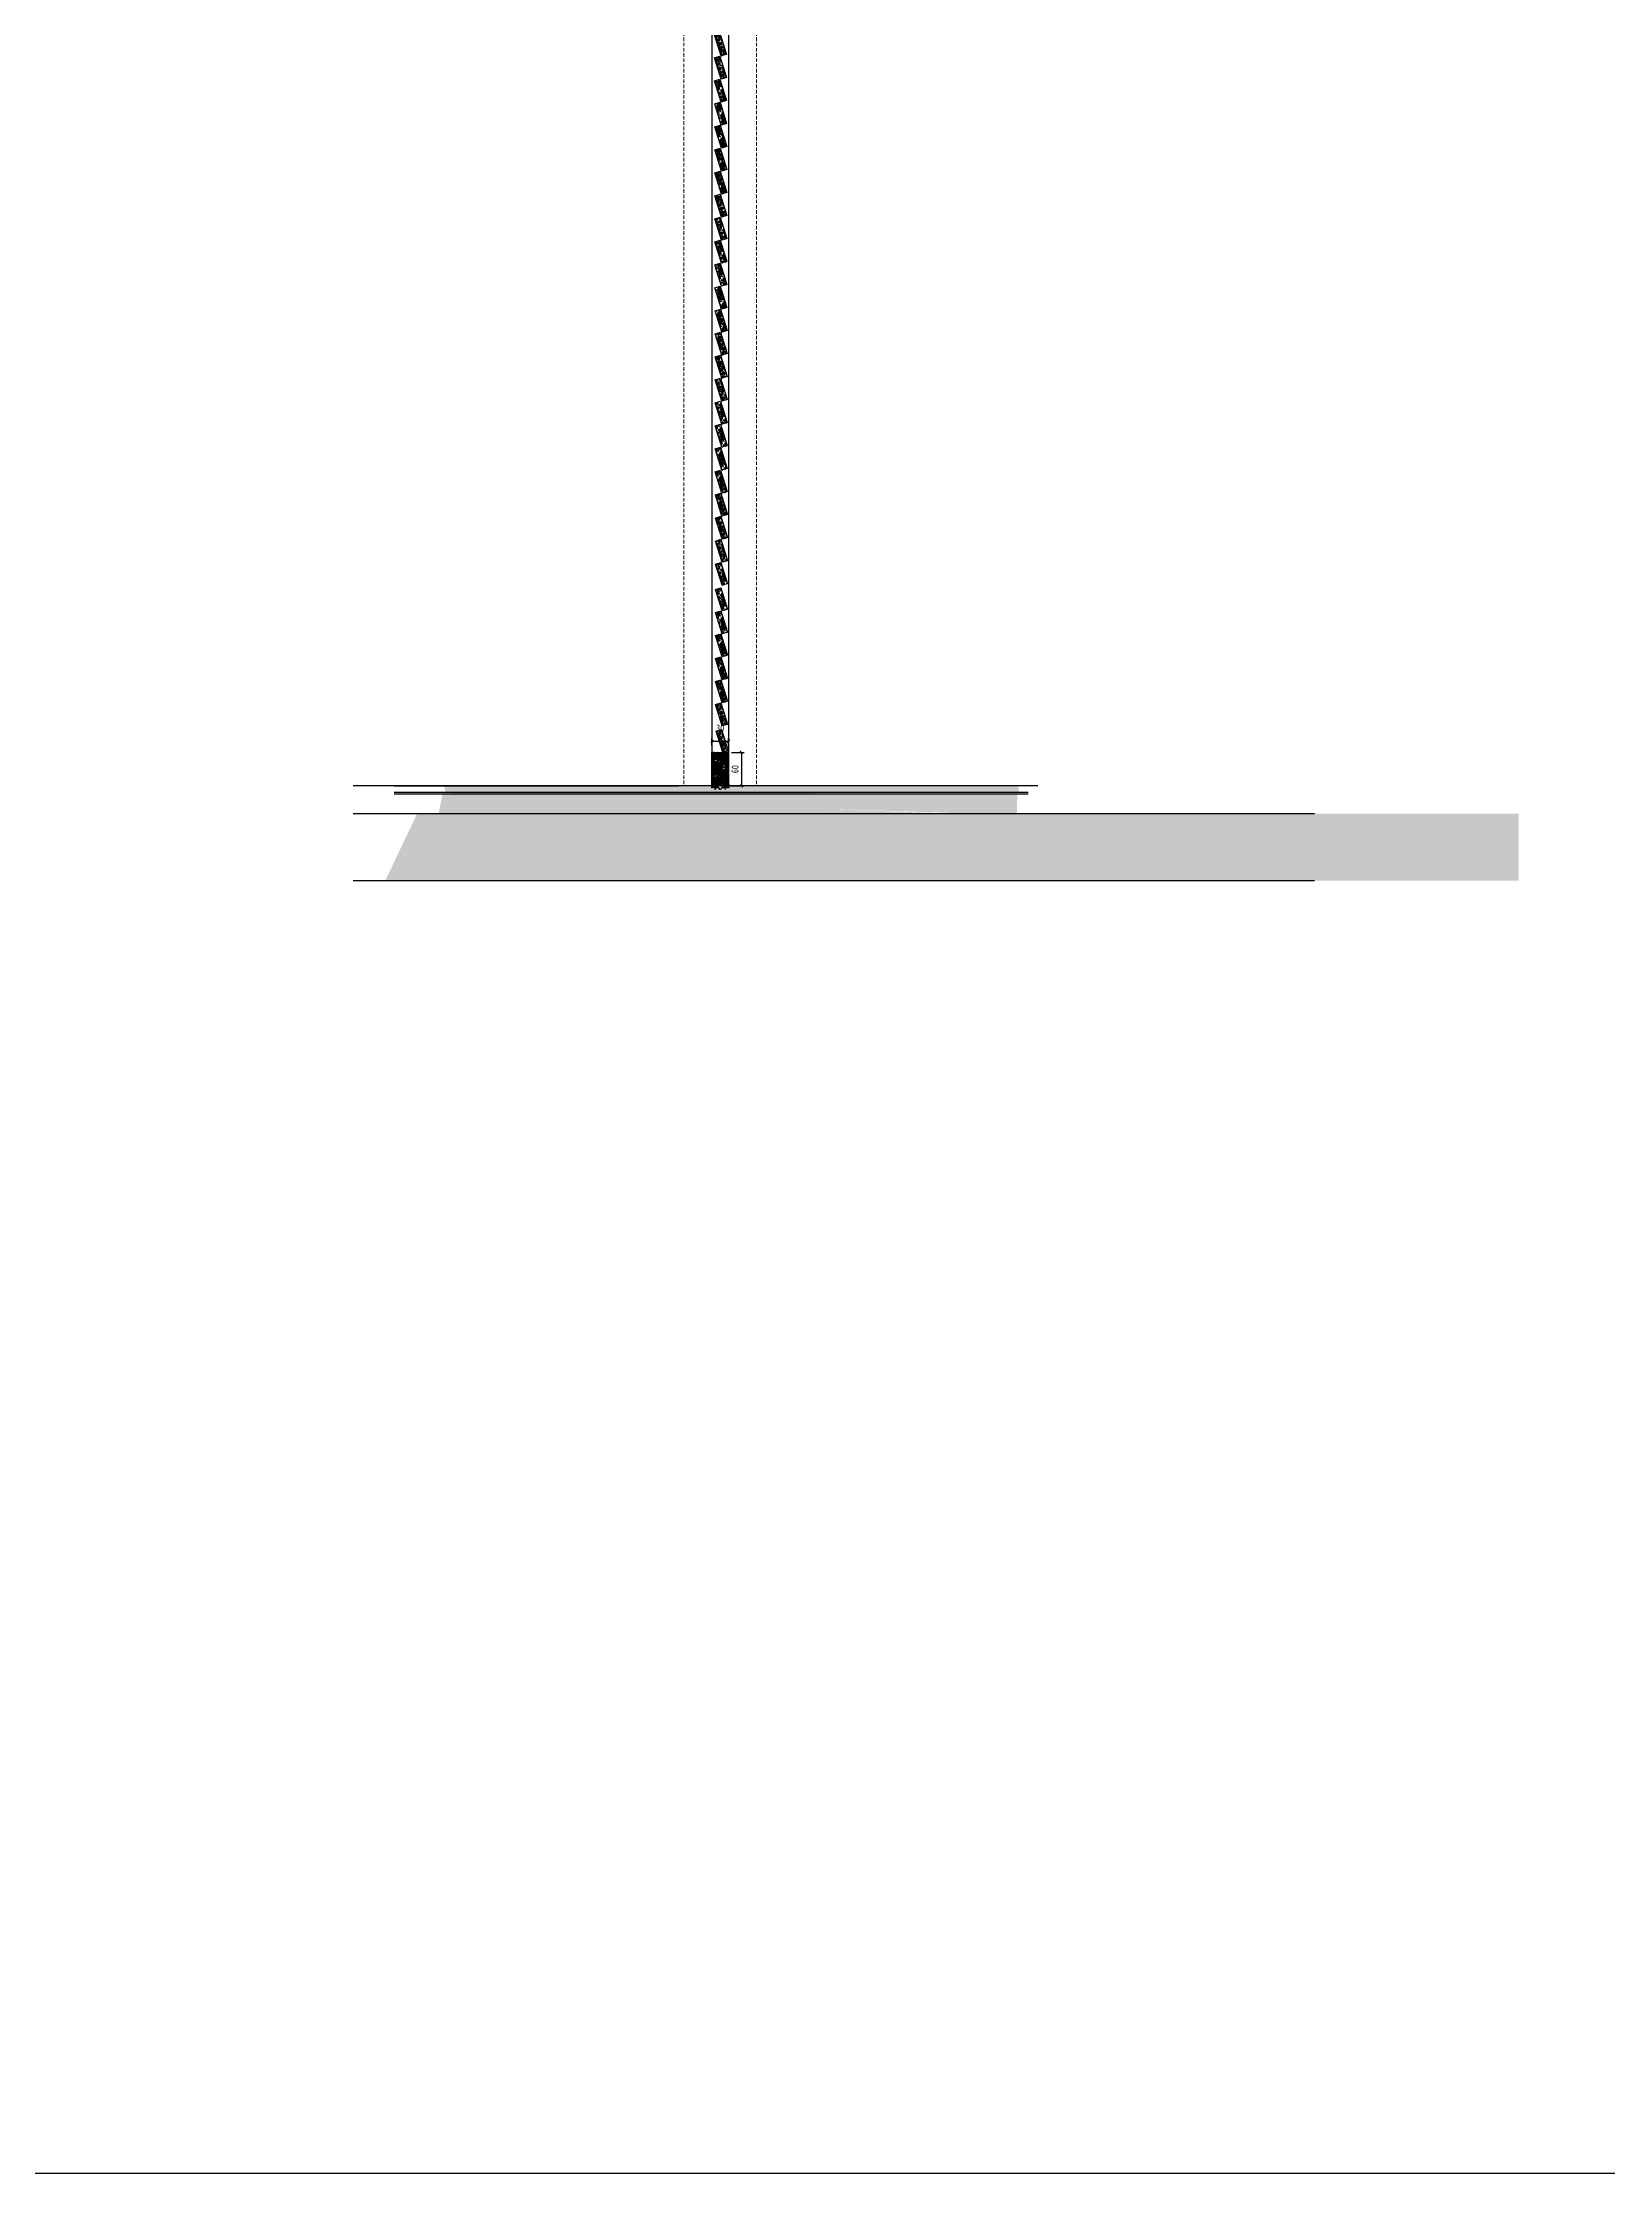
# Model space of a CAD drawing. Header units: millimetres. Extents: x 3104083 to 3173399, y -3165492 to -3044687.
# Drawn here: x 3124761 to 3127565, y -3068724 to -3064907 of the extents above; entities that cross this region are included whole.
import ezdxf

# ---------------------------------------------------------------- set-up
doc = ezdxf.new("R2010")
doc.units = ezdxf.units.MM
doc.header["$LTSCALE"] = 500
doc.header["$MEASUREMENT"] = 0
doc.header["$PDMODE"] = 2
doc.linetypes.add('$0$HIDDEN', pattern=[0.375, 0.25, -0.125])
doc.layers.get('0').update_dxf_attribs({"linetype": 'CONTINUOUS'})
doc.layers.get('DEFPOINTS').update_dxf_attribs({"linetype": 'CONTINUOUS'})
for name, color, linetype in [('0-bh(填充)', 251, 'CONTINUOUS'), ('4-Norm(立面正常)', 134, 'CONTINUOUS'), ('4-Wide(立面宽线)', 4, 'CONTINUOUS'), ('A-土建墙（含管井、立管）', 6, 'CONTINUOUS'), ('D-造型粗线', 4, 'CONTINUOUS'), ('I-1050', 1, 'CONTINUOUS'), ('P-门', 2, 'CONTINUOUS'), ('W-尺寸', 5, 'CONTINUOUS')]:
    doc.layers.add(name, color=color, linetype=linetype)
doc.layers.add('DEFPOINTS(视图框)', color=250, linetype='CONTINUOUS', plot=False)
doc.styles.add('DIM', font='SimSun.ttf', dxfattribs={"width": 0.7})
doc.dimstyles.new('00-5', dxfattribs={"dimscale": 5, "dimtxt": 2.5, "dimasz": 1, "dimexe": 1, "dimexo": 1, "dimgap": 1, "dimtad": 1, "dimdec": 0, "dimzin": 0, "dimdsep": 46, "dimtxsty": 'DIM', "dimblk": 'ARCHTICK', "dimcen": 0, "dimclrd": 5, "dimclre": 5, "dimclrt": 35, "dimadec": 0, "dimazin": 0, "dimtfac": 0.5, "dimtdec": 0, "dimtix": 1, "dimtmove": 2, "dimatfit": 2, "dimldrblk": 'A', "dimfxl": 0, "dimtolj": 1, "dimtzin": 0, "dimlwd": -1, "dimlwe": -1, "dimarcsym": 0})

# ---------------------------------------------------------------- blocks, each defined once
blk = doc.blocks.new('A$C67443EBE')
at = {"ltscale": 100}
h = blk.add_hatch(dxfattribs=at)
h.set_pattern_fill('FB木纹中SC300', color=251, scale=5, angle=48.1266, style=0, pattern_type=2)
h.set_pattern_definition([(48.127, (0.06, -2.182), (-14.892, 13.35), [4, -6, 2, -8]), (48.13, (9.032, 8.577), (-14.892, 13.35), [4, -16]), (48.127, (6.952, 7.755), (-14.892, 13.35), [2, -18]), (48.127, (-0.762, -0.102), (-14.892, 13.35), [1, -14, 1, -4]), (48.127, (3.166, 5.778), (-14.892, 13.35), [4, -6, 1, -9]), (48.127, (-0.544, 2.388), (-14.892, 13.35), [3, -17]), (48.127, (2.42, 6.445), (-14.892, 13.35), [6, -14]), (48.127, (-1.956, 2.311), (-14.892, 13.35), [4, -16]), (48.127, (3.011, 8.602), (-14.892, 13.35), [10, -10]), (48.127, (-1.738, 4.802), (-14.892, 13.35), [2, -6, 4, -8]), (48.127, (7.234, 15.56), (-14.892, 13.35), [4, -16]), (48.127, (4.192, 12.915), (-14.892, 13.35), [2, -18]), (48.127, (1.15, 10.27), (-14.892, 13.35), [2, -18]), (48.127, (-5.897, 3.158), (-14.8924, 13.35), [4, -16]), (48.127, (0.405, 10.938), (-14.892, 13.35), [4, -16]), (48.127, (-0.34, 11.606), (-14.892, 13.35), [4, -4, 4, -8]), (48.127, (-3.754, 9.295), (-14.892, 13.35), [2, -10, 4, -4]), (48.127, (-1.456, 12.607), (-14.892, 13.35), [6, -14]), (48.127, (-2.201, 13.274), (-14.892, 13.35), [4, -16]), (48.127, (-7.913, 7.651), (-14.8924, 13.35), [6, -8, 2, -4]), (48.127, (-8.658, 8.319), (-14.8924, 13.35), [10, -10]), (48.127, (-1.02, 17.588), (-14.892, 13.35), [2, -18]), (48.127, (-5.398, 13.454), (-14.8924, 13.35), [4, -16]), (48.127, (-8.44, 10.81), (-14.8924, 13.35), [2, -8, 2, -8]), (48.127, (-10.147, 9.654), (-14.8924, 13.35), [2, -6, 4, -8]), (48.127, (-7.85, 12.966), (-14.8924, 13.35), [2, -10, 2, -6]), (48.127, (-5.552, 16.278), (-14.8924, 13.35), [6, -14]), (48.127, (-11.636, 10.989), (-14.8924, 13.35), [4, -16]), (48.127, (-5.334, 18.769), (-14.8924, 13.35), [2, -18]), (48.127, (-3.036, 22.08), (-14.8924, 13.35), [2, -18]), (62.163, (8.2874, 9.2442), (13.34974, 14.8924), [2.06, -80.402]), (62.163, (6.2716, 13.737), (13.34974, 14.89243), [2.06, -80.402]), (62.163, (-3.999, 20.258), (13.34974, 14.89243), [2.06, -80.402]), (62.163, (-2.419, 10.784), (13.34974, 14.89243), [2.06, -80.402]), (62.163, (-1.983, 15.765), (13.34974, 14.89243), [2.06, -80.402]), (62.163, (0.469, 16.253), (13.34974, 14.89243), [2.06, -80.402]), (62.163, (-8.812, 11.143), (13.34974, 14.89243), [2.06, -80.402]), (62.163, (-2.7276, 16.4323), (13.34974, 14.89243), [2.06, -80.402]), (62.163, (5.527, 14.4047), (13.34974, 14.89243), [4.12, -78.342]), (62.163, (3.075, 13.9167), (13.34974, 14.89243), [4.12, -78.342]), (62.163, (2.3305, 14.584), (13.34974, 14.89243), [4.12, -78.342]), (214.09, (3.1656, 5.7777), (-13.34974, -14.89243), [2.06, -4.12, 2.06, -74.2221]), (214.09, (-1.738, 4.8017), (-13.34974, -14.89243), [2.06, -80.402]), (214.09, (-8.44, 10.809), (-13.34974, -14.89243), [4.12, -78.342]), (242.163, (9.032, 8.577), (-13.3497, -14.8924), [2.06, -80.402]), (34.09, (11.702, 11.5552), (13.3497, 14.8924), [2.06, -80.402]), (34.09, (2.4847, 11.76), (13.34974, 14.89243), [2.06, -80.402]), (34.09, (2.5485, 17.0746), (13.34974, 14.89243), [2.06, -80.402]), (34.09, (-3.9083, 12.119), (13.34974, 14.89243), [2.06, -80.402]), (34.09, (-7.105, 12.2983), (13.34974, 14.89243), [2.06, -80.402]), (34.09, (-6.5145, 14.455), (13.34974, 14.89243), [2.06, -80.402]), (34.09, (-3.9083, 12.119), (13.34974, 14.89243), [2.06, -80.402]), (34.09, (-2.1373, 18.589), (13.34974, 14.89243), [8.24, -74.222]), (34.09, (-0.0947, 0.6425), (13.34974, 14.89243), [8.24, -74.222]), (34.09, (0.1233, 3.133), (13.34974, 14.89243), [8.24, -74.222]), (34.09, (0.7137, 5.2897), (13.34974, 14.89243), [2.06, -4.12, 4.12, -72.1621]), (34.09, (-0.4033, 6.291), (13.34974, 14.89243), [4.12, -4.12, 4.12, -70.1021]), (34.09, (-3.2275, 6.1367), (13.34974, 14.89243), [8.24, -74.222]), (34.09, (-5.6794, 5.6487), (13.34974, 14.89243), [8.24, -74.222]), (34.09, (-6.424, 6.316), (13.34974, 14.89243), [8.24, -74.222]), (34.09, (-1.547, 20.746), (13.34974, 14.89243), [2.06, -80.402]), (34.09, (-1.701, 23.57), (13.34973, 14.89244), [4.12, -78.342]), (34.09, (-8.9664, 13.967), (13.34973, 14.89244), [4.12, -78.342]), (34.09, (2.7295, 0.797), (13.34973, 14.89243), [8.24, -74.222]), (34.09, (0.3146, 19.077), (13.34973, 14.89243), [6.18, -76.282]), (34.09, (2.7665, 19.565), (13.34973, 14.89243), [12.36, -70.102])])
h.paths.add_polyline_path([(40, 0), (39.5, 10), (-0.5, 7.8), (0.1, -2.2)])
at = {"layer": 'DEFPOINTS(视图框)', "color": 1, "ltscale": 100}
blk.add_lwpolyline([(-0.5, 7.8), (39.5, 10), (40, 0), (0.1, -2.2)], close=True, dxfattribs=at)
blk = doc.blocks.new('_ArchTick')
at = {"color": 0, "linetype": 'ByBlock', "const_width": 0.4}
blk.add_lwpolyline([(-0.5, -0.5), (0.5, 0.5)], dxfattribs=at)
blk = doc.blocks.new('*D1430')
at = {"layer": 'DEFPOINTS', "color": 0, "ltscale": 100}
for p in [(3125990.1, -3066178.7, 0), (3125989.4, -3066238.7, 0), (3126013, -3066238.7)]:
    blk.add_point(p, dxfattribs=at)
at = {"layer": 'W-尺寸', "color": 5, "ltscale": 100}
for p, q in [((3125995.1, -3066178.7), (3126018, -3066178.7)), ((3126013, -3066178.7), (3126013, -3066238.7)), ((3125994.4, -3066238.7), (3126018, -3066238.7))]:
    blk.add_line(p, q, dxfattribs=at)
at = {"layer": 'W-尺寸', "color": 5, "ltscale": 100, "xscale": 5, "yscale": 5, "zscale": 5}
for p, rotation in [((3126013, -3066178.7), 90), ((3126013, -3066238.7), 270)]:
    blk.add_blockref('_ArchTick', p, dxfattribs=dict(at, rotation=rotation))
at = {"layer": 'W-尺寸', "color": 35, "ltscale": 100, "insert": (3126001.7, -3066208.7), "char_height": 12.5, "attachment_point": 5, "rotation": 90, "style": 'DIM'}
blk.add_mtext('\\A1;60', dxfattribs=at)
blk = doc.blocks.new('A')
for p, q in [((-0.37, 0), (-2.13, 0)), ((-1.44, 1.15), (-1.09, 1.44)), ((-1.44, 1.15), (-0.37, 0)), ((-1.44, -1.15), (-0.37, 0)), ((-1.09, 1.44), (0, 0)), ((-1.09, -1.44), (0, 0)), ((-1.44, -1.15), (-1.09, -1.44))]:
    blk.add_line(p, q)
for points in [[(-1.44, 1.15), (-1.09, 1.44), (-0.37, 0), (0, 0)], [(-1.44, -1.15), (-1.09, -1.44), (-0.37, 0), (0, 0)]]:
    blk.add_solid(points)
blk = doc.blocks.new('*D1431')
at = {"color": 5, "ltscale": 100}
for p, q in [((3125960.4, -3066166.4), (3125960.4, -3066153.6)), ((3125990.1, -3066166.4), (3125990.1, -3066153.6)), ((3125960.4, -3066158.6), (3125990.1, -3066158.6))]:
    blk.add_line(p, q, dxfattribs=at)
at = {"layer": 'DEFPOINTS', "color": 0, "ltscale": 100}
for p in [(3125960.4, -3066171.4, 0), (3125990.1, -3066158.6), (3125990.1, -3066171.4, 0)]:
    blk.add_point(p, dxfattribs=at)
at = {"color": 5, "ltscale": 100, "xscale": 5, "yscale": 5, "zscale": 5, "rotation": 180}
blk.add_blockref('_ArchTick', (3125960.4, -3066158.6), dxfattribs=at)
at = {"color": 5, "ltscale": 100, "xscale": 5, "yscale": 5, "zscale": 5}
blk.add_blockref('_ArchTick', (3125990.1, -3066158.6), dxfattribs=at)
at = {"color": 35, "ltscale": 100, "insert": (3125975.2, -3066135), "char_height": 12.5, "attachment_point": 5, "style": 'DIM'}
blk.add_mtext('\\A1;30', dxfattribs=at)

msp = doc.modelspace()

# ---------------------------------------------------------------- hatches: boundary and pattern name
at = {"ltscale": 100}
msp.add_hatch(color=251, dxfattribs=at).paths.add_polyline_path([(3127405.758, -3066288.716), (3125432.058, -3066288.716), (3125375.006, -3066408.716), (3127405.758, -3066408.716)])
at = {"layer": '0-bh(填充)', "ltscale": 100}
h = msp.add_hatch(dxfattribs=at)
h.set_pattern_fill('FB木纹中SC300', color=251, scale=5, angle=135, style=0, pattern_type=2)
h.set_pattern_definition([(135, (3126732.948, -3066276.375), (-14.14214, -14.14214), [4, -6, 2, -8]), (135, (3126722.695, -3066266.83), (-14.14214, -14.14214), [4, -16]), (135, (3126723.402, -3066268.95), (-14.14214, -14.14214), [2, -18]), (135, (3126730.827, -3066277.082), (-14.14214, -14.14214), [1, -14, 1, -4]), (135, (3126725.17, -3066272.84), (-14.14214, -14.14214), [4, -6, 1, -9]), (135, (3126728.352, -3066276.729), (-14.14214, -14.14214), [3, -17]), (135, (3126724.463, -3066273.547), (-14.14214, -14.14214), [6, -14]), (135, (3126728.352, -3066278.143), (-14.14214, -14.14214), [4, -16]), (135, (3126722.341, -3066272.84), (-14.14214, -14.14214), [10, -10]), (135, (3126725.877, -3066277.79), (-14.14214, -14.14214), [2, -6, 4, -8]), (135, (3126715.624, -3066268.244), (-14.14214, -14.14214), [4, -16]), (135, (3126718.099, -3066271.426), (-14.14214, -14.14214), [2, -18]), (135, (3126720.574, -3066274.607), (-14.14214, -14.14214), [2, -18]), (135, (3126727.291, -3066282.032), (-14.14214, -14.14214), [4, -16]), (135, (3126719.866, -3066275.315), (-14.14214, -14.14214), [4, -16]), (135, (3126719.16, -3066276.022), (-14.14214, -14.14214), [4, -4, 4, -8]), (135, (3126721.28, -3066279.557), (-14.14214, -14.14214), [2, -10, 4, -4]), (135, (3126718.099, -3066277.082), (-14.14214, -14.14214), [6, -14]), (135, (3126717.392, -3066277.79), (-14.14214, -14.14214), [4, -16]), (135, (3126722.695, -3066283.8), (-14.14214, -14.14214), [6, -8, 2, -4]), (135, (3126721.988, -3066284.507), (-14.14214, -14.14214), [10, -10]), (135, (3126713.149, -3066276.375), (-14.14214, -14.14214), [2, -18]), (135, (3126717.038, -3066280.971), (-14.14214, -14.14214), [4, -16]), (135, (3126719.513, -3066284.153), (-14.14214, -14.14214), [2, -8, 2, -8]), (135, (3126720.574, -3066285.921), (-14.14214, -14.14214), [2, -6, 4, -8]), (135, (3126717.392, -3066283.446), (-14.14214, -14.14214), [2, -10, 2, -6]), (135, (3126714.21, -3066280.971), (-14.14214, -14.14214), [6, -14]), (135, (3126719.16, -3066287.335), (-14.14214, -14.14214), [4, -16]), (135, (3126711.735, -3066280.618), (-14.14214, -14.14214), [2, -18]), (135, (3126708.553, -3066278.143), (-14.14214, -14.14214), [2, -18]), (149.03624, (3126721.9877, -3066267.5364), (-14.142136, 14.142136), [2.06, -80.4021]), (149.03624, (3126717.3916, -3066269.304), (-14.142136, 14.142136), [2.06, -80.4021]), (149.03624, (3126710.3205, -3066279.2037), (-14.142136, 14.142136), [2.06, -80.4021]), (149.03624, (3126719.8664, -3066278.143), (-14.142136, 14.142136), [2.06, -80.4021]), (149.03624, (3126714.9167, -3066277.436), (-14.142136, 14.142136), [2.06, -80.4021]), (149.03624, (3126714.563, -3066274.961), (-14.142136, 14.142136), [2.06, -80.4021]), (149.03624, (3126719.1593, -3066284.507), (-14.142136, 14.142136), [2.06, -80.4021]), (149.03624, (3126714.2096, -3066278.143), (-14.142136, 14.142136), [2.06, -80.4021]), (149.03624, (3126716.6844, -3066270.0113), (-14.142136, 14.142136), [4.12, -78.3421]), (149.03624, (3126717.038, -3066272.486), (-14.142136, 14.142136), [4.12, -78.3421]), (149.03624, (3126716.331, -3066273.1933), (-14.142136, 14.142136), [4.12, -78.3421]), (300.96376, (3126725.1697, -3066272.8397), (14.142136, -14.142136), [2.06, -4.12, 2.06, -74.2221]), (300.96376, (3126725.877, -3066277.7895), (14.142136, -14.142136), [2.06, -80.4021]), (300.96376, (3126719.513, -3066284.1534), (14.142136, -14.142136), [4.12, -78.3421]), (329.03624, (3126722.695, -3066266.8293), (14.142136, -14.142136), [2.06, -80.4021]), (120.96376, (3126719.8664, -3066264.001), (-14.142136, 14.142136), [2.06, -80.4021]), (120.96376, (3126719.1593, -3066273.1933), (-14.142136, 14.142136), [2.06, -80.4021]), (120.96376, (3126713.856, -3066272.8397), (-14.142136, 14.142136), [2.06, -80.4021]), (120.96376, (3126718.452, -3066279.557), (-14.142136, 14.142136), [2.06, -80.4021]), (120.96376, (3126718.0987, -3066282.739), (-14.142136, 14.142136), [2.06, -80.4021]), (120.96376, (3126715.9773, -3066282.032), (-14.142136, 14.142136), [2.06, -80.4021]), (120.96376, (3126718.452, -3066279.557), (-14.142136, 14.142136), [2.06, -80.4021]), (120.96376, (3126712.0883, -3066277.436), (-14.142136, 14.142136), [8.24, -74.2221]), (120.96376, (3126730.1195, -3066276.3752), (-14.142136, 14.142136), [8.24, -74.2221]), (120.96376, (3126727.6446, -3066276.0217), (-14.142136, 14.142136), [8.24, -74.2221]), (120.96376, (3126725.5233, -3066275.3146), (-14.142136, 14.142136), [2.06, -4.12, 4.12, -72.1621]), (120.96376, (3126724.4626, -3066276.3752), (-14.142136, 14.142136), [4.12, -4.12, 4.12, -70.1021]), (120.96376, (3126724.4626, -3066279.2037), (-14.142136, 14.142136), [8.24, -74.2221]), (120.96376, (3126724.816, -3066281.6786), (-14.142136, 14.142136), [8.24, -74.2221]), (120.96376, (3126724.109, -3066282.3857), (-14.142136, 14.142136), [8.24, -74.2221]), (120.96376, (3126709.967, -3066276.729), (-14.142136, 14.142136), [2.06, -80.4021]), (120.9638, (3126707.1385, -3066276.729), (-14.142138, 14.142133), [4.12, -78.3421]), (120.9638, (3126716.331, -3066284.507), (-14.142138, 14.142133), [4.12, -78.3421]), (120.96376, (3126730.1195, -3066273.547), (-14.142136, 14.142135), [8.24, -74.2221]), (120.96376, (3126711.7347, -3066274.961), (-14.142136, 14.142135), [6.18, -76.2821]), (120.96376, (3126711.381, -3066272.486), (-14.142136, 14.142135), [12.36, -70.1021])])
h.paths.add_polyline_path([(3125981.388, -3066234.079, 0.36860405), (3125979.906, -3066232.816), (3125970.591, -3066232.816, 0.36860405), (3125969.11, -3066234.079), (3125967.504, -3066238.716), (3125983.718, -3066238.716)], flags=17)
h.paths.add_polyline_path([(3125990.076, -3066178.716), (3125960.421, -3066178.716), (3125960.421, -3066238.716), (3125967.504, -3066238.716), (3125969.11, -3066234.079, -0.36860405), (3125970.591, -3066232.816), (3125979.906, -3066232.816, -0.36860405), (3125981.388, -3066234.079), (3125983.718, -3066238.716), (3125990.076, -3066238.716)])
at = {"layer": '0-bh(填充)'}
h = msp.add_hatch(dxfattribs=at)
h.set_pattern_fill('AR-CONC', color=250, scale=6, style=0)
h.set_pattern_definition([(50, (2953804.662, -2935414.313), (10.93108014, -0.95634513), [1.143, -12.573]), (355, (2953804.662, -2935414.313), (-2.11456956, 11.4633986), [0.9144, -10.0584]), (100.451, (2953805.573, -2935414.393), (8.8165501, 10.50700127), [0.9714, -10.6854]), (46.1842, (2953804.662, -2935411.265), (16.26474245, -2.5225397), [1.7145, -18.8595]), (96.6356, (2953806.018, -2935411.475), (14.2442541, 14.8455334), [1.4571, -16.0281]), (351.184, (2953804.662, -2935411.265), (14.2442763, 14.8455071), [1.3716, -15.0876]), (21, (2953806.186, -2935412.027), (9.0968928, -6.1359311), [1.143, -12.573]), (326, (2953806.186, -2935412.027), (3.7081217, 11.05127797), [0.9144, -10.0584]), (71.4514, (2953806.944, -2935412.538), (12.80498945, 4.91537146), [0.9714, -10.6854]), (37.5, (2953804.662, -2935414.313), (0.185316195, 5.07330233), [0, -9.93648, 0, -10.2108, 0, -10.0965]), (7.5, (2953804.662, -2935414.313), (4.00917975, 6.01083449), [0, -5.82168, 0, -9.70788, 0, -3.8481]), (327.5, (2953801.2636, -2935414.313), (8.13543571, -0.34372464), [0, -3.81, 0, -11.8872, 0, -15.7734]), (317.5, (2953799.7396, -2935414.313), (8.88775088, 1.52558946), [0, -4.953, 0, -7.89432, 0, -11.2014])])
h.paths.add_polyline_path([(3126398.624, -3066288.716), (3126150.704, -3066279.604), (3126440.145, -3066288.716), (3126506.96, -3066288.716), (3126506.96, -3066270.046), (3126507.666, -3066253.716), (3125477.775, -3066253.716), (3125470.472, -3066288.716)])
at = {"layer": '0-bh(填充)', "ltscale": 10}
h = msp.add_hatch(dxfattribs=at)
h.set_pattern_fill('FC木纹浅SC300', color=250, scale=10, angle=45, style=0)
h.set_pattern_definition([(45, (3113634.037, -3063319.117), (4e-15, 56.56854), [2, -38]), (45, (3113611.41, -3063336.087), (4e-15, 56.56854), [4, -36]), (45, (3113628.38, -3063316.29), (4e-15, 56.56854), [2, -38]), (45, (3113608.58, -3063330.43), (4e-15, 56.56854), [2, -38]), (45, (3113624.137, -3063312.046), (4e-15, 56.56854), [2, -38]), (45, (3113607.167, -3063326.188), (4e-15, 56.56854), [2, -38]), (45, (3113621.31, -3063309.217), (4e-15, 56.56854), [2, -38]), (45, (3113602.924, -3063321.945), (4e-15, 56.56854), [2, -22, 2, -14]), (45, (3113600.096, -3063319.117), (4e-15, 56.56854), [4, -20, 2, -14]), (45, (3113594.44, -3063316.29), (4e-15, 56.56854), [2, -6, 2, -16, 2, -12]), (45, (3113590.196, -3063314.874), (4e-15, 56.56854), [2, -8, 4, -26]), (45, (3113607.167, -3063295.075), (4e-15, 56.56854), [2, -38]), (45, (3113587.368, -3063312.046), (4e-15, 56.56854), [2, -10, 2, -26]), (90, (3113611.41, -3063341.744), (-28.28427, 28.28427), [5.65684, -50.9117]), (90, (3113635.45, -3063317.703), (-28.28427, 28.28427), [11.31371, -45.25483]), (90, (3113621.31, -3063303.56), (-28.28427, 28.28427), [2.8284, -53.74014]), (90, (3113594.44, -3063324.774), (-28.28427, 28.28427), [8.48528, -48.08326]), (90, (3113618.48, -3063300.732), (-28.28427, 28.28427), [14.14214, -42.42641]), (90, (3113614.238, -3063296.49), (-28.28427, 28.28427), [8.48528, -48.08326]), (7e-15, (3113605.753, -3063299.318), (28.28427, 28.28427), [2.8284, -53.74014]), (7e-15, (3113618.48, -3063331.845), (28.28427, 28.28427), [5.65684, -50.9117]), (7e-15, (3113608.58, -3063319.117), (28.28427, 28.28427), [5.65684, -50.9117]), (7e-15, (3113622.723, -3063316.288), (28.28427, 28.28427), [5.65684, -50.9117]), (7e-15, (3113609.995, -3063306.39), (28.28427, 28.28427), [5.65684, -50.9117]), (7e-15, (3113608.58, -3063302.146), (28.28427, 28.28427), [8.48528, -48.08326]), (7e-15, (3113618.48, -3063326.188), (28.28427, 28.28427), [8.48528, -48.08326]), (7e-15, (3113621.31, -3063320.53), (28.28427, 28.28427), [8.48528, -48.08326]), (7e-15, (3113607.167, -3063314.874), (28.28427, 28.28427), [8.48528, -48.08326]), (7e-15, (3113608.58, -3063310.632), (28.28427, 28.28427), [8.48528, -48.08326]), (71.56505, (3113607.167, -3063334.673), (28.284271, 28.284271), [4.47214, -84.97058]), (71.56505, (3113629.794, -3063314.874), (28.284271, 28.284271), [17.88854, -71.55418]), (71.56505, (3113625.552, -3063310.632), (28.284271, 28.284271), [17.88854, -71.55418]), (71.56505, (3113622.723, -3063307.803), (28.284271, 28.284271), [17.88856, -26.8, 8.9444, -35.80976]), (71.56505, (3113621.309, -3063300.732), (28.284271, 28.284271), [4.47214, -84.97058]), (71.56505, (3113585.954, -3063316.288), (28.284271, 28.284271), [4.47214, -84.97058]), (71.56505, (3113608.581, -3063293.661), (28.284271, 28.284271), [8.94427, -80.49845]), (18.43495, (3113626.966, -3063326.188), (28.284271, 28.284271), [8.94427, -80.49845]), (18.43495, (3113609.995, -3063329.016), (28.284271, 28.284271), [8.94427, -80.49845]), (18.43495, (3113614.238, -3063333.259), (28.284271, 28.284271), [4.47214, -84.97045]), (18.43495, (3113608.581, -3063324.774), (28.284271, 28.284271), [13.41641, -76.02631]), (18.43495, (3113614.238, -3063319.117), (28.284271, 28.284271), [8.94427, -80.49845]), (18.43495, (3113615.652, -3063314.874), (28.284271, 28.284271), [8.94427, -80.49845]), (18.43495, (3113604.338, -3063320.531), (28.284271, 28.284271), [4.47214, -84.97045]), (18.43495, (3113602.924, -3063316.288), (28.284271, 28.284271), [4.47214, -84.97045]), (18.43495, (3113608.581, -3063299.318), (28.284271, 28.284271), [4.47214, -84.97045]), (18.43495, (3113617.066, -3063310.632), (28.284271, 28.284271), [4.47214, -84.97045]), (18.43495, (3113595.853, -3063314.874), (28.284271, 28.284271), [13.41641, -76.02631]), (18.43495, (3113591.61, -3063313.46), (28.284271, 28.284271), [8.94427, -80.49845]), (18.43495, (3113615.652, -3063306.389), (28.284271, 28.284271), [4.472, -40.248, 4.472, -40.25072]), (18.43495, (3113601.51, -3063309.217), (28.284271, 28.284271), [8.94427, -80.49845]), (18.43495, (3113600.096, -3063304.975), (28.284271, 28.284271), [8.94427, -80.49845]), (18.43495, (3113588.782, -3063310.632), (28.284271, 28.284271), [8.94427, -80.49845]), (18.43495, (3113597.267, -3063302.146), (28.284271, 28.284271), [8.94427, -80.49845])])
h.paths.add_polyline_path([(3125480.763, -3066238.716), (3125482.755, -3066250.716), (3126510.868, -3066250.716), (3126509.103, -3066238.716)])
at = {"layer": '0-bh(填充)'}
h = msp.add_hatch(dxfattribs=at)
h.set_pattern_fill('ANSI38', color=250, style=0)
h.set_pattern_definition([(45, (3101616.1208, -3149828.6633), (-2.24506403, 2.24506403), []), (135, (3101616.1208, -3149828.6633), (-6.73519209, 2.24506403), [7.9375, -4.7625])])
h.paths.add_polyline_path([(3125494.722, -3066250.716), (3125491.002, -3066253.716), (3126144.597, -3066253.716), (3126145.346, -3066250.716)])

# ---------------------------------------------------------------- linework, layer by layer
at = {"color": 146, "ltscale": 100, "elevation": 0}
for points in [[(3125960.421, -3063900.616), (3125960.421, -3066178.716)], [(3125990.076, -3063900.616), (3125990.076, -3066178.716)]]:
    msp.add_lwpolyline(points, dxfattribs=at)
at = {"layer": '4-Norm(立面正常)', "color": 134}
for p, q in [((3125907.763, -3066250.716, 0), (3125391.313, -3066250.716, 0)), ((3125907.763, -3066253.716, 0), (3125391.313, -3066253.716, 0)), ((3126527.082, -3066250.716, 0), (3125907.763, -3066250.716, 0)), ((3126527.082, -3066253.716, 0), (3125907.763, -3066253.716, 0))]:
    msp.add_line(p, q, dxfattribs=at)
at = {"layer": '4-Wide(立面宽线)', "color": 4}
for p, q in [((3125391.313, -3066238.716, 0), (3125901.263, -3066238.716, 0)), ((3125959.525, -3066238.716, 0), (3125912.763, -3066238.716, 0)), ((3126544.13, -3066238.716, 0), (3125990.972, -3066238.716, 0))]:
    msp.add_line(p, q, dxfattribs=at)
at = {"layer": 'A-土建墙（含管井、立管）', "color": 6}
for p, q in [((3127040.021, -3066288.716, 0), (3125317.35, -3066288.716, 0)), ((3127040.021, -3066408.716, 0), (3125317.35, -3066408.716, 0))]:
    msp.add_line(p, q, dxfattribs=at)
at = {"layer": 'D-造型粗线', "ltscale": 0.15}
msp.add_line((3125959.525, -3066238.716, 0), (3125317.35, -3066238.716, 0), dxfattribs=at)
at = {"layer": 'DEFPOINTS(视图框)', "color": 1, "ltscale": 100}
msp.add_lwpolyline([(3111863.813, -3055938.21), (3154170.076, -3055938.21), (3154170.076, -3068724.418), (3111863.813, -3068724.418)], close=True, dxfattribs=at)
at = {"layer": 'I-1050', "linetype": '$0$HIDDEN', "lineweight": 5, "ltscale": 0.05}
for p, q in [((3125966.081, -3066237.811, 0), (3125966.081, -3066210.233, 0)), ((3125966.533, -3066209.781, 0), (3125984.19, -3066209.781, 0)), ((3125966.759, -3066238.037, 0), (3125966.759, -3066210.685, 0)), ((3125966.985, -3066210.459, 0), (3125983.512, -3066210.459, 0)), ((3125968.341, -3066237.156, 0), (3125968.341, -3066211.024, 0)), ((3125968.545, -3066211.024, 0), (3125968.861, -3066211.024, 0)), ((3125968.703, -3066210.866, 0), (3125968.703, -3066211.182, 0)), ((3125969.065, -3066237.066, 0), (3125969.065, -3066211.024, 0)), ((3125972.872, -3066235.981, 0), (3125972.872, -3066230.139, 0)), ((3125973.595, -3066230.139, 0), (3125972.872, -3066230.139, 0)), ((3125973.595, -3066235.981, 0), (3125973.595, -3066230.139, 0)), ((3125974.445, -3066236.433, 0), (3125974.445, -3066210.459, 0)), ((3125976.052, -3066236.433, 0), (3125976.052, -3066210.459, 0)), ((3125976.902, -3066235.981, 0), (3125976.902, -3066230.139, 0)), ((3125977.626, -3066230.139, 0), (3125976.902, -3066230.139, 0)), ((3125977.626, -3066235.981, 0), (3125977.626, -3066230.139, 0)), ((3125981.432, -3066237.066, 0), (3125981.432, -3066211.048, 0)), ((3125981.635, -3066211.048, 0), (3125981.952, -3066211.048, 0)), ((3125981.794, -3066210.89, 0), (3125981.794, -3066211.206, 0)), ((3125982.155, -3066237.18, 0), (3125982.155, -3066211.048, 0)), ((3125983.964, -3066238.037, 0), (3125983.964, -3066210.911, 0)), ((3125984.643, -3066237.585, 0), (3125984.643, -3066210.233, 0)), ((3125959.525, -3066241.521, 0), (3125959.525, -3066232.819, 0)), ((3125960.158, -3066241.436, 0), (3125960.158, -3066240.558, 0)), ((3125960.249, -3066238.605, 0), (3125960.249, -3066232.819, 0)), ((3125960.41, -3066238.716, 0), (3125961.153, -3066238.716, 0)), ((3125960.43, -3066241.707, 0), (3125960.565, -3066241.707, 0)), ((3125960.656, -3066242.242, 0), (3125960.656, -3066241.797, 0)), ((3125961.469, -3066240.517, 0), (3125961.017, -3066240.517, 0)), ((3125961.153, -3066238.716, 0), (3125962.477, -3066238.716, 0)), ((3125961.243, -3066240.29, 0), (3125961.243, -3066240.743, 0)), ((3125961.249, -3066238.716, 0), (3125989.249, -3066238.716, 0)), ((3125961.334, -3066238.716, 0), (3125961.334, -3066238.037, 0)), ((3125961.334, -3066238.037, 0), (3125965.855, -3066238.037, 0)), ((3125961.334, -3066238.716, 0), (3125966.081, -3066238.716, 0)), ((3125961.831, -3066242.233, 0), (3125961.831, -3066241.797, 0)), ((3125961.921, -3066241.707, 0), (3125962.057, -3066241.707, 0)), ((3125962.328, -3066240.603, 0), (3125962.328, -3066241.436, 0)), ((3125963.02, -3066240.097, 0), (3125963.02, -3066239.258, 0)), ((3125963.02, -3066240.097, 0), (3125964.625, -3066240.097, 0)), ((3125963.21, -3066240.809, 0), (3125964.276, -3066240.809, 0)), ((3125968.591, -3066241.092, 0), (3125965.054, -3066245.02, 0)), ((3125969.767, -3066240.849, 0), (3125965.298, -3066245.265, 0)), ((3125965.65, -3066239.407, 0), (3125965.65, -3066238.888, 0)), ((3125965.823, -3066238.716, 0), (3125966.136, -3066238.716, 0)), ((3125969.618, -3066236.841, 0), (3125966.005, -3066240.291, 0)), ((3125966.021, -3066240.042, 0), (3125966.264, -3066239.799, 0)), ((3125966.317, -3066239.671, 0), (3125966.317, -3066238.896, 0)), ((3125969.862, -3066237.085, 0), (3125966.411, -3066240.697, 0)), ((3125966.661, -3066240.681, 0), (3125966.92, -3066240.422, 0)), ((3125967.074, -3066240.901, 0), (3125967.074, -3066240.486, 0)), ((3125967.074, -3066241.359, 0), (3125967.074, -3066240.531, 0)), ((3125968.341, -3066237.156, 0), (3125968.341, -3066239.688, 0)), ((3125968.439, -3066240.861, 0), (3125968.439, -3066240.216, 0)), ((3125968.545, -3066240.994, 0), (3125971.497, -3066240.994, 0)), ((3125968.574, -3066240.081, 0), (3125969.366, -3066240.081, 0)), ((3125968.703, -3066240.05, 0), (3125969.369, -3066240.05, 0)), ((3125968.959, -3066239.236, 0), (3125968.959, -3066238.784, 0)), ((3125969.049, -3066239.326, 0), (3125969.369, -3066239.326, 0)), ((3125969.072, -3066239.222, 0), (3125969.072, -3066238.951, 0)), ((3125972.636, -3066237.156, 0), (3125969.155, -3066237.156, 0)), ((3125969.162, -3066239.312, 0), (3125969.366, -3066239.312, 0)), ((3125969.459, -3066239.959, 0), (3125969.459, -3066239.417, 0)), ((3125969.501, -3066239.945, 0), (3125969.501, -3066239.448, 0)), ((3125969.772, -3066237.97, 0), (3125970.27, -3066237.97, 0)), ((3125969.976, -3066238.046, 0), (3125970.066, -3066238.046, 0)), ((3125970.157, -3066238.046, 0), (3125970.021, -3066238.046, 0)), ((3125970.275, -3066240.849, 0), (3125974.745, -3066245.265, 0)), ((3125970.541, -3066239.945, 0), (3125970.541, -3066239.448, 0)), ((3125970.583, -3066239.959, 0), (3125970.583, -3066239.417, 0)), ((3125970.993, -3066239.326, 0), (3125970.673, -3066239.326, 0)), ((3125970.673, -3066240.05, 0), (3125971.294, -3066240.05, 0)), ((3125970.88, -3066239.312, 0), (3125970.677, -3066239.312, 0)), ((3125970.677, -3066240.081, 0), (3125971.468, -3066240.081, 0)), ((3125970.97, -3066239.222, 0), (3125970.97, -3066238.951, 0)), ((3125971.084, -3066239.236, 0), (3125971.084, -3066238.784, 0)), ((3125971.451, -3066241.092, 0), (3125974.988, -3066245.02, 0)), ((3125971.603, -3066240.861, 0), (3125971.603, -3066240.216, 0)), ((3125971.656, -3066239.688, 0), (3125971.656, -3066238.06, 0)), ((3125974.897, -3066237.97, 0), (3125971.746, -3066237.97, 0)), ((3125972.184, -3066237.156, 0), (3125978.313, -3066237.156, 0)), ((3125972.184, -3066237.156, 0), (3125972.184, -3066237.97, 0)), ((3125976.45, -3066236.433, 0), (3125974.047, -3066236.433, 0)), ((3125976.45, -3066237.156, 0), (3125974.047, -3066237.156, 0)), ((3125974.445, -3066237.97, 0), (3125976.636, -3066237.97, 0)), ((3125979.046, -3066241.092, 0), (3125975.51, -3066245.02, 0)), ((3125978.751, -3066237.97, 0), (3125975.6, -3066237.97, 0)), ((3125980.222, -3066240.849, 0), (3125975.753, -3066245.265, 0)), ((3125981.342, -3066237.156, 0), (3125977.861, -3066237.156, 0)), ((3125978.313, -3066237.156, 0), (3125978.313, -3066237.97, 0)), ((3125978.841, -3066239.712, 0), (3125978.841, -3066238.06, 0)), ((3125978.894, -3066240.861, 0), (3125978.894, -3066240.216, 0)), ((3125981.953, -3066240.994, 0), (3125979, -3066240.994, 0)), ((3125979.821, -3066240.081, 0), (3125979.03, -3066240.081, 0)), ((3125979.824, -3066240.073, 0), (3125979.203, -3066240.073, 0)), ((3125979.413, -3066239.259, 0), (3125979.413, -3066238.807, 0)), ((3125979.504, -3066239.35, 0), (3125979.824, -3066239.35, 0)), ((3125979.527, -3066239.222, 0), (3125979.527, -3066238.951, 0)), ((3125979.617, -3066239.312, 0), (3125979.821, -3066239.312, 0)), ((3125979.914, -3066239.983, 0), (3125979.914, -3066239.44, 0)), ((3125979.956, -3066239.945, 0), (3125979.956, -3066239.448, 0)), ((3125980.724, -3066237.994, 0), (3125980.227, -3066237.994, 0)), ((3125980.341, -3066238.046, 0), (3125980.476, -3066238.046, 0)), ((3125980.521, -3066238.046, 0), (3125980.431, -3066238.046, 0)), ((3125980.636, -3066237.085, 0), (3125984.086, -3066240.697, 0)), ((3125980.73, -3066240.849, 0), (3125985.2, -3066245.265, 0)), ((3125980.879, -3066236.841, 0), (3125984.492, -3066240.291, 0)), ((3125980.996, -3066239.945, 0), (3125980.996, -3066239.448, 0)), ((3125981.037, -3066239.983, 0), (3125981.037, -3066239.44, 0)), ((3125981.448, -3066239.35, 0), (3125981.128, -3066239.35, 0)), ((3125981.794, -3066240.073, 0), (3125981.128, -3066240.073, 0)), ((3125981.335, -3066239.312, 0), (3125981.132, -3066239.312, 0)), ((3125981.923, -3066240.081, 0), (3125981.132, -3066240.081, 0)), ((3125981.426, -3066239.222, 0), (3125981.426, -3066238.951, 0)), ((3125981.538, -3066239.259, 0), (3125981.538, -3066238.807, 0)), ((3125981.906, -3066241.092, 0), (3125985.443, -3066245.02, 0)), ((3125982.059, -3066240.861, 0), (3125982.059, -3066240.216, 0)), ((3125982.155, -3066237.18, 0), (3125982.155, -3066239.712, 0)), ((3125983.423, -3066240.901, 0), (3125983.423, -3066240.486, 0)), ((3125983.423, -3066241.359, 0), (3125983.423, -3066240.531, 0)), ((3125983.837, -3066240.681, 0), (3125983.577, -3066240.422, 0)), ((3125984.18, -3066239.671, 0), (3125984.18, -3066238.896, 0)), ((3125984.476, -3066240.042, 0), (3125984.233, -3066239.799, 0)), ((3125984.675, -3066238.716, 0), (3125984.361, -3066238.716, 0)), ((3125989.39, -3066238.716, 0), (3125984.643, -3066238.716, 0)), ((3125984.847, -3066239.407, 0), (3125984.847, -3066238.888, 0)), ((3125989.39, -3066238.037, 0), (3125985.095, -3066238.037, 0)), ((3125987.477, -3066240.097, 0), (3125985.872, -3066240.097, 0)), ((3125987.469, -3066240.809, 0), (3125986.049, -3066240.809, 0)), ((3125987.477, -3066240.097, 0), (3125987.477, -3066239.258, 0)), ((3125989.344, -3066238.716, 0), (3125988.02, -3066238.716, 0)), ((3125988.169, -3066240.603, 0), (3125988.169, -3066241.436, 0)), ((3125988.576, -3066241.707, 0), (3125988.44, -3066241.707, 0)), ((3125988.666, -3066242.233, 0), (3125988.666, -3066241.797, 0)), ((3125990.088, -3066238.716, 0), (3125989.344, -3066238.716, 0)), ((3125989.39, -3066238.716, 0), (3125989.39, -3066238.037, 0)), ((3125989.842, -3066242.242, 0), (3125989.842, -3066241.797, 0)), ((3125990.068, -3066241.707, 0), (3125989.932, -3066241.707, 0)), ((3125990.088, -3066238.716, 0), (3125990.249, -3066238.605, 0)), ((3125990.249, -3066238.605, 0), (3125990.249, -3066232.819, 0)), ((3125990.339, -3066241.436, 0), (3125990.339, -3066240.558, 0)), ((3125990.972, -3066241.521, 0), (3125990.972, -3066232.819, 0))]:
    msp.add_line(p, q, dxfattribs=at)
at = {"layer": 'I-1050', "color": 146, "linetype": '$0$HIDDEN', "lineweight": 5, "ltscale": 0.05, "elevation": 0}
for points in [[(3125910.249, -3063838.716), (3125910.249, -3066238.716)], [(3126040.249, -3063838.716), (3126040.249, -3066238.716)]]:
    msp.add_lwpolyline(points, dxfattribs=at)
at = {"layer": 'I-1050', "linetype": '$0$HIDDEN', "lineweight": 5, "ltscale": 0.05}
for centre, radius, start, end in [((3125966.533, -3066210.233, 0), 0.452, 90, 180), ((3125966.985, -3066210.685, 0), 0.226, 90, 180), ((3125968.703, -3066211.024, 0), 0.362, 0, 180), ((3125981.794, -3066211.048, 0), 0.362, 0, 180), ((3125983.512, -3066210.911, 0), 0.452, 0, 90), ((3125984.19, -3066210.233, 0), 0.452, 0, 90), ((3125959.887, -3066232.823, 0), 0.362, 0, 180), ((3125960.421, -3066241.521, 0), 0.896, 180, 274.972925), ((3125961.243, -3066240.517, 0), 1.089, 355.41878, 184.58122), ((3125960.43, -3066241.436, 0), 0.271, 180, 270), ((3125960.41, -3066238.543, 0), 0.172, 200.955534, 270), ((3125960.484, -3066242.242, 0), 0.172, 274.972925, 0), ((3125960.565, -3066241.797, 0), 0.0904, 0, 90), ((3125961.921, -3066241.797, 0), 0.0904, 90, 180), ((3125962.003, -3066242.233, 0), 0.172, 180, 290.910081), ((3125962.057, -3066241.436, 0), 0.271, 270, 0), ((3125961.524, -3066240.979, 0), 1.515, 290.910081, 359.938557), ((3125962.477, -3066239.258, 0), 0.543, 0, 90), ((3125963.21, -3066240.981, 0), 0.172, 90, 179.938557), ((3125964.276, -3066240.981, 0), 0.172, 2.998378, 90), ((3125965.802, -3066240.901, 0), 1.356, 182.998378, 339.773519), ((3125964.625, -3066239.925, 0), 0.172, 270, 320.322804), ((3125965.802, -3066240.901, 0), 1.356, 102.205588, 140.322804), ((3125965.802, -3066240.901, 0), 0.814, 84.273843, 5.726157), ((3125965.176, -3066245.142, 0), 0.173, 135, 314.656999), ((3125965.802, -3066240.901, 0), 0.643, 71.514775, 18.485225), ((3125965.478, -3066239.407, 0), 0.172, 282.205588, 0), ((3125965.823, -3066238.888, 0), 0.172, 90, 180), ((3125965.855, -3066237.811, 0), 0.226, 270, 0), ((3125965.9, -3066239.92, 0), 0.172, 264.273843, 315), ((3125966.081, -3066238.037, 0), 0.678, 270, 0), ((3125966.136, -3066238.896, 0), 0.181, 0, 90), ((3125966.136, -3066239.671, 0), 0.181, 315, 0), ((3125966.782, -3066240.803, 0), 0.172, 135, 185.726157), ((3125966.984, -3066240.486, 0), 0.0904, 0, 135), ((3125968.703, -3066239.688, 0), 0.362, 180, 270), ((3125968.574, -3066240.216, 0), 0.136, 90, 180), ((3125968.574, -3066240.861, 0), 0.136, 180, 257.393041), ((3125968.547, -3066241.053, 0), 0.0588, 318, 90), ((3125969.772, -3066238.784, 0), 0.814, 90, 180), ((3125969.049, -3066239.236, 0), 0.0904, 180, 270), ((3125969.155, -3066237.066, 0), 0.0904, 180, 270), ((3125969.976, -3066238.951, 0), 0.904, 90, 180), ((3125969.162, -3066239.222, 0), 0.0904, 180, 270), ((3125969.366, -3066239.448, 0), 0.136, 0, 90), ((3125969.366, -3066239.945, 0), 0.136, 270, 0), ((3125969.369, -3066239.417, 0), 0.0904, 0, 90), ((3125969.369, -3066239.959, 0), 0.0904, 270, 0), ((3125969.74, -3066236.963, 0), 0.172, 315, 135), ((3125970.021, -3066241.106, 0), 0.362, 45.343001, 134.656999), ((3125970.066, -3066238.951, 0), 0.904, 0, 90), ((3125970.27, -3066238.784, 0), 0.814, 0, 90), ((3125970.677, -3066239.448, 0), 0.136, 90, 180), ((3125970.677, -3066239.945, 0), 0.136, 180, 270), ((3125970.673, -3066239.417, 0), 0.0904, 90, 180), ((3125970.673, -3066239.959, 0), 0.0904, 180, 270), ((3125970.88, -3066239.222, 0), 0.0904, 270, 0), ((3125970.993, -3066239.236, 0), 0.0904, 270, 0), ((3125971.294, -3066239.688, 0), 0.362, 270, 0), ((3125971.495, -3066241.053, 0), 0.0588, 90, 222), ((3125971.468, -3066240.216, 0), 0.136, 0, 90), ((3125971.468, -3066240.861, 0), 0.136, 282.606959, 0), ((3125971.746, -3066238.06, 0), 0.0904, 90, 180), ((3125974.047, -3066235.981, 0), 1.175, 180, 270), ((3125974.047, -3066235.981, 0), 0.452, 180, 270), ((3125974.866, -3066245.142, 0), 0.173, 225.343001, 45), ((3125975.632, -3066245.142, 0), 0.173, 135, 314.656999), ((3125976.45, -3066235.981, 0), 1.175, 270, 0), ((3125976.45, -3066235.981, 0), 0.452, 270, 0), ((3125978.751, -3066238.06, 0), 0.0904, 0, 90), ((3125979.203, -3066239.712, 0), 0.362, 180, 270), ((3125979.03, -3066240.216, 0), 0.136, 90, 180), ((3125979.03, -3066240.861, 0), 0.136, 180, 257.393041), ((3125979.003, -3066241.053, 0), 0.0588, 318, 90), ((3125980.227, -3066238.807, 0), 0.814, 90, 180), ((3125979.504, -3066239.259, 0), 0.0904, 180, 270), ((3125980.431, -3066238.951, 0), 0.904, 90, 180), ((3125979.617, -3066239.222, 0), 0.0904, 180, 270), ((3125979.821, -3066239.448, 0), 0.136, 0, 90), ((3125979.821, -3066239.945, 0), 0.136, 270, 0), ((3125979.824, -3066239.44, 0), 0.0904, 0, 90), ((3125979.824, -3066239.983, 0), 0.0904, 270, 0), ((3125980.476, -3066241.106, 0), 0.362, 45.343001, 134.656999), ((3125980.521, -3066238.951, 0), 0.904, 0, 90), ((3125980.758, -3066236.963, 0), 0.172, 45, 225), ((3125980.724, -3066238.807, 0), 0.814, 0, 90), ((3125981.132, -3066239.448, 0), 0.136, 90, 180), ((3125981.132, -3066239.945, 0), 0.136, 180, 270), ((3125981.128, -3066239.44, 0), 0.0904, 90, 180), ((3125981.128, -3066239.983, 0), 0.0904, 180, 270), ((3125981.335, -3066239.222, 0), 0.0904, 270, 0), ((3125981.342, -3066237.066, 0), 0.0904, 270, 0), ((3125981.448, -3066239.259, 0), 0.0904, 270, 0), ((3125981.794, -3066239.712, 0), 0.362, 270, 0), ((3125981.95, -3066241.053, 0), 0.0588, 90, 222), ((3125981.923, -3066240.216, 0), 0.136, 0, 90), ((3125981.923, -3066240.861, 0), 0.136, 282.606959, 0), ((3125983.514, -3066240.486, 0), 0.0904, 45, 180), ((3125984.696, -3066240.901, 0), 1.356, 200.226481, 357.001622), ((3125983.715, -3066240.803, 0), 0.172, 354.273843, 45), ((3125984.696, -3066240.901, 0), 0.814, 174.273843, 95.726157), ((3125984.643, -3066238.037, 0), 0.678, 180, 270), ((3125984.696, -3066240.901, 0), 0.643, 161.514775, 108.485225), ((3125984.361, -3066238.896, 0), 0.181, 90, 180), ((3125984.361, -3066239.671, 0), 0.181, 180, 225), ((3125984.597, -3066239.92, 0), 0.172, 225, 275.726157), ((3125985.095, -3066237.585, 0), 0.452, 180, 270), ((3125984.675, -3066238.888, 0), 0.172, 0, 90), ((3125985.019, -3066239.407, 0), 0.172, 180, 257.794412), ((3125984.696, -3066240.901, 0), 1.356, 39.677196, 77.794412), ((3125985.321, -3066245.142, 0), 0.173, 225.343001, 45), ((3125985.872, -3066239.925, 0), 0.172, 219.677196, 270), ((3125986.222, -3066240.981, 0), 0.172, 90, 177.001622), ((3125987.287, -3066240.981, 0), 0.172, 0.061443, 90), ((3125988.974, -3066240.979, 0), 1.515, 180.061443, 249.089919), ((3125988.02, -3066239.258, 0), 0.543, 90, 180), ((3125989.254, -3066240.517, 0), 1.089, 355.41878, 184.58122), ((3125988.44, -3066241.436, 0), 0.271, 180, 270), ((3125988.494, -3066242.233, 0), 0.172, 249.089919, 0), ((3125988.576, -3066241.797, 0), 0.0904, 0, 90), ((3125989.932, -3066241.797, 0), 0.0904, 90, 180), ((3125990.014, -3066242.242, 0), 0.172, 180, 265.027075), ((3125990.076, -3066241.521, 0), 0.896, 265.027075, 0), ((3125990.068, -3066241.436, 0), 0.271, 270, 0), ((3125990.088, -3066238.543, 0), 0.172, 270, 339.044466), ((3125990.61, -3066232.823, 0), 0.362, 0, 180)]:
    msp.add_arc(centre, radius, start, end, dxfattribs=at)
at = {"layer": 'P-门', "elevation": 0}
msp.add_lwpolyline([(3125990.076, -3066238.716), (3125960.421, -3066238.716), (3125960.421, -3066178.716), (3125990.076, -3066178.716)], close=True, dxfattribs=at)
for points in [[(3125967.504, -3066238.716), (3125960.421, -3066238.716)], [(3125990.076, -3066238.716), (3125983.718, -3066238.716)]]:
    msp.add_lwpolyline(points, dxfattribs=at)

# ---------------------------------------------------------------- block references
at = {"color": 251, "ltscale": 100, "rotation": 284.1378642697256}
for p in [(3125968.566, -3065716.932, 0), (3125968.639, -3065758.163, 0), (3125968.712, -3065799.394, 0), (3125968.785, -3065840.625, 0), (3125968.712, -3065886.28, 0), (3125968.785, -3065927.511, 0), (3125968.858, -3065968.742, 0), (3125968.931, -3066009.973, 0), (3125969.005, -3066051.204, 0), (3125969.078, -3066092.435, 0), (3125969.903, -3066139.927, 0)]:
    msp.add_blockref('A$C67443EBE', p, dxfattribs=at)
at = {"layer": 'DEFPOINTS(视图框)', "color": 251, "ltscale": 100, "rotation": 284.1378642697256}
for p in [(3125967.103, -3064892.312, 0), (3125967.176, -3064933.543, 0), (3125967.25, -3064974.774, 0), (3125967.323, -3065016.005, 0), (3125967.396, -3065057.236, 0), (3125967.469, -3065098.467, 0), (3125967.542, -3065139.698, 0), (3125967.615, -3065180.929, 0), (3125967.688, -3065222.16, 0), (3125967.761, -3065263.391, 0), (3125967.835, -3065304.622, 0), (3125967.908, -3065345.853, 0), (3125967.981, -3065387.084, 0), (3125968.054, -3065428.315, 0), (3125968.127, -3065469.546, 0), (3125968.2, -3065510.777, 0), (3125968.273, -3065552.008, 0), (3125968.346, -3065593.239, 0), (3125968.42, -3065634.47, 0), (3125968.493, -3065675.701, 0)]:
    msp.add_blockref('A$C67443EBE', p, dxfattribs=at)

# ---------------------------------------------------------------- dimensions: what is measured, and where the dimension line sits
at = {"color": 251, "ltscale": 100}
dim = msp.add_linear_dim(base=(3125990.076, -3066158.555), p1=(3125960.421, -3066171.412, 0), p2=(3125990.076, -3066171.412, 0), dimstyle='00-5', dxfattribs=at)
dim.commit()
dim.dimension.update_dxf_attribs({"geometry": '*D1431', "text_midpoint": (3125975.249, -3066135.025), "dimtype": 160})
at = {"layer": 'W-尺寸', "color": 251, "ltscale": 100}
dim = msp.add_linear_dim(base=(3126012.964, -3066238.716), p1=(3125990.076, -3066178.716, 0), p2=(3125989.39, -3066238.716, 0), angle=90, dimstyle='00-5', dxfattribs=at)
dim.commit()
dim.dimension.update_dxf_attribs({"geometry": '*D1430', "text_midpoint": (3126001.714, -3066208.716)})

doc.saveas('drawing.dxf')
